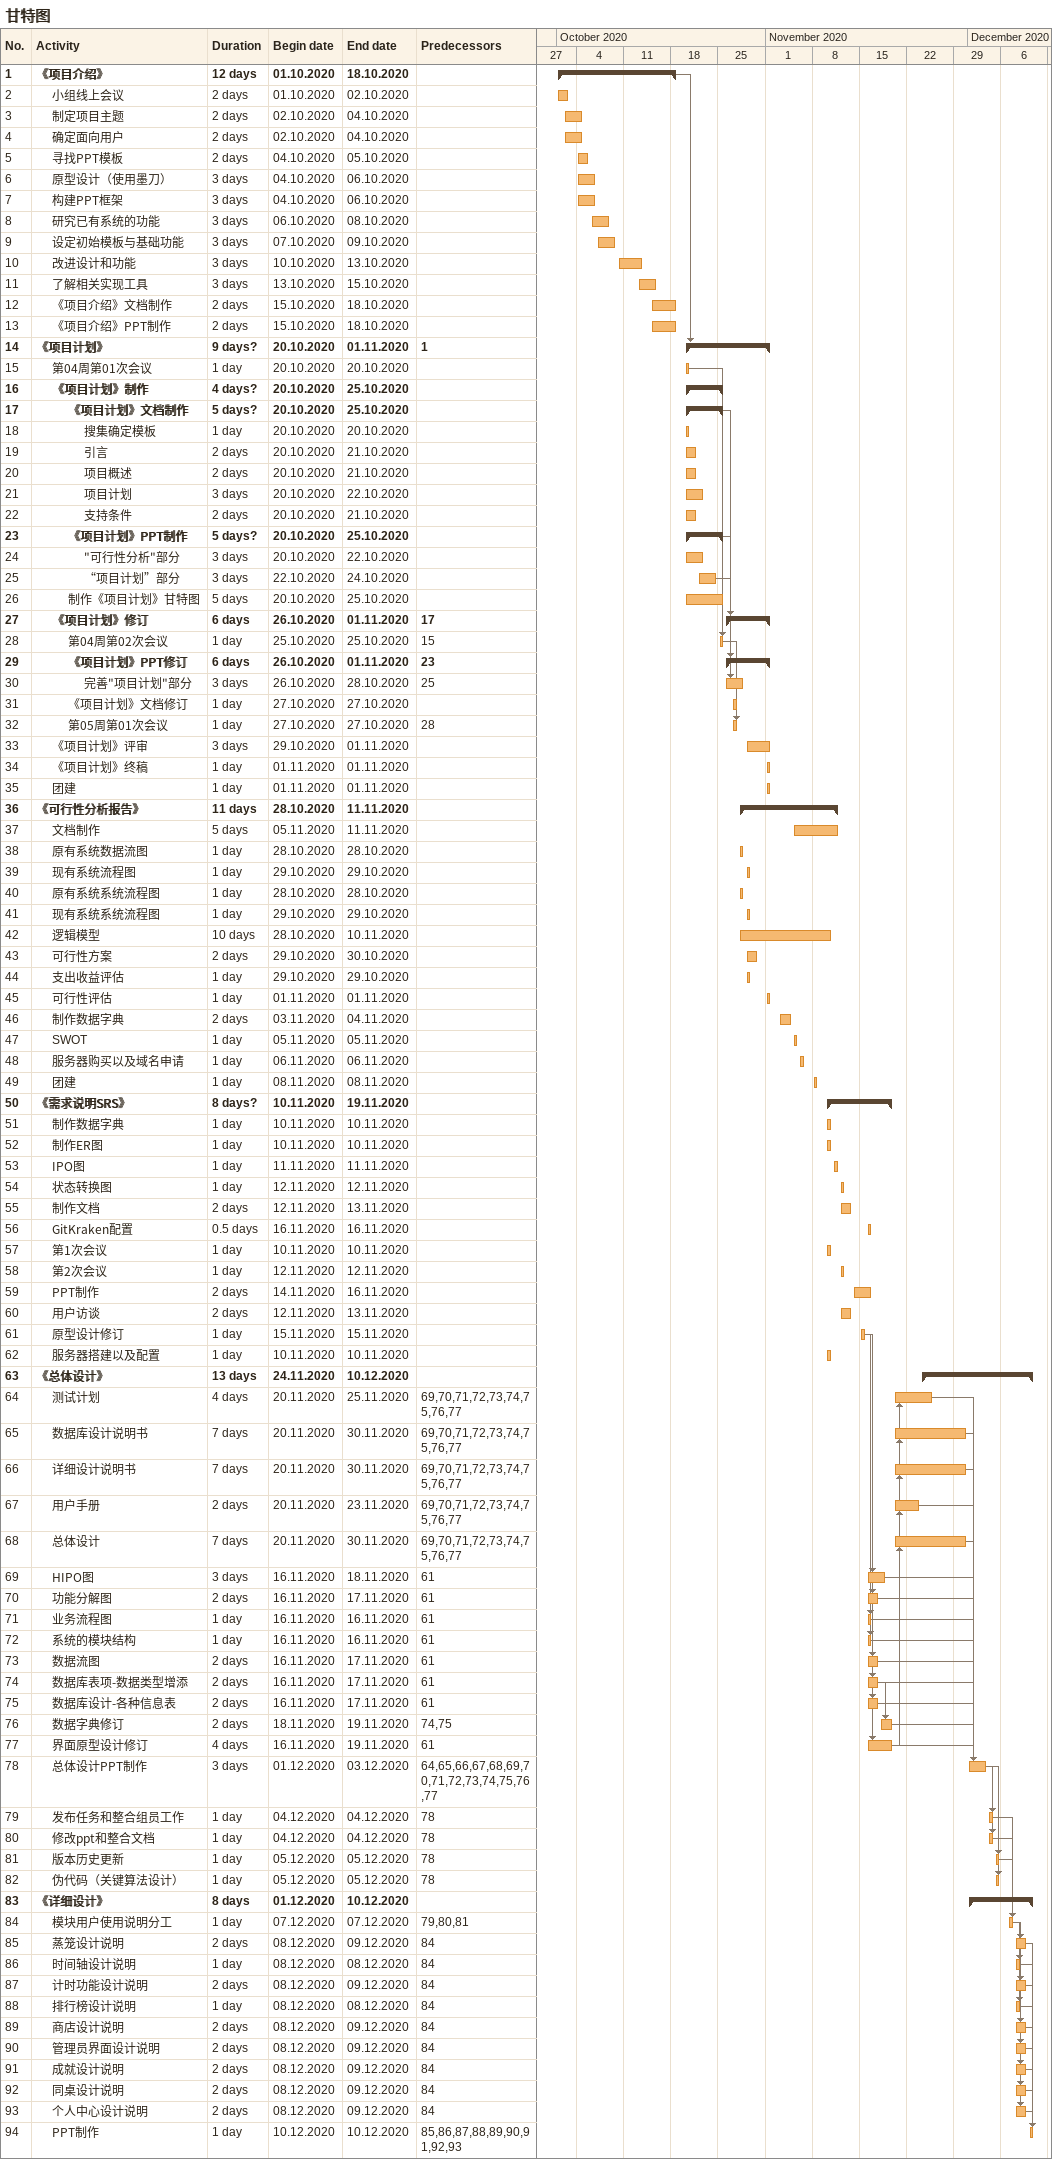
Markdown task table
甘特图

| ID | Level | Task | Duration | Start | Finish | Predecessors |
|---|---|---|---|---|---|---|
| 1 | 1 | **《项目介绍》** | 12d | 2020-10-01 | 2020-10-18 |  |
| 2 | 2 | 小组线上会议 | 2d | 2020-10-01 | 2020-10-02 |  |
| 3 | 2 | 制定项目主题 | 2d | 2020-10-02 | 2020-10-04 |  |
| 4 | 2 | 确定面向用户 | 2d | 2020-10-02 | 2020-10-04 |  |
| 5 | 2 | 寻找PPT模板 | 2d | 2020-10-04 | 2020-10-05 |  |
| 6 | 2 | 原型设计（使用墨刀） | 3d | 2020-10-04 | 2020-10-06 |  |
| 7 | 2 | 构建PPT框架 | 3d | 2020-10-04 | 2020-10-06 |  |
| 8 | 2 | 研究已有系统的功能 | 3d | 2020-10-06 | 2020-10-08 |  |
| 9 | 2 | 设定初始模板与基础功能 | 3d | 2020-10-07 | 2020-10-09 |  |
| 10 | 2 | 改进设计和功能 | 3d | 2020-10-10 | 2020-10-13 |  |
| 11 | 2 | 了解相关实现工具 | 3d | 2020-10-13 | 2020-10-15 |  |
| 12 | 2 | 《项目介绍》文档制作 | 2d | 2020-10-15 | 2020-10-18 |  |
| 13 | 2 | 《项目介绍》PPT制作 | 2d | 2020-10-15 | 2020-10-18 |  |
| 14 | 1 | **《项目计划》** | 9d? | 2020-10-20 | 2020-11-01 | 1 |
| 15 | 2 | 第04周第01次会议 | 1d | 2020-10-20 | 2020-10-20 |  |
| 16 | 2 | **《项目计划》制作** | 4d? | 2020-10-20 | 2020-10-25 |  |
| 17 | 3 | **《项目计划》文档制作** | 5d? | 2020-10-20 | 2020-10-25 |  |
| 18 | 4 | 搜集确定模板 | 1d | 2020-10-20 | 2020-10-20 |  |
| 19 | 4 | 引言 | 2d | 2020-10-20 | 2020-10-21 |  |
| 20 | 4 | 项目概述 | 2d | 2020-10-20 | 2020-10-21 |  |
| 21 | 4 | 项目计划 | 3d | 2020-10-20 | 2020-10-22 |  |
| 22 | 4 | 支持条件 | 2d | 2020-10-20 | 2020-10-21 |  |
| 23 | 3 | **《项目计划》PPT制作** | 5d? | 2020-10-20 | 2020-10-25 |  |
| 24 | 4 | "可行性分析"部分 | 3d | 2020-10-20 | 2020-10-22 |  |
| 25 | 4 | “项目计划”部分 | 3d | 2020-10-22 | 2020-10-24 |  |
| 26 | 3 | 制作《项目计划》甘特图 | 5d | 2020-10-20 | 2020-10-25 |  |
| 27 | 2 | **《项目计划》修订** | 6d | 2020-10-26 | 2020-11-01 | 17 |
| 28 | 3 | 第04周第02次会议 | 1d | 2020-10-25 | 2020-10-25 | 15 |
| 29 | 3 | **《项目计划》PPT修订** | 6d | 2020-10-26 | 2020-11-01 | 23 |
| 30 | 4 | 完善"项目计划"部分 | 3d | 2020-10-26 | 2020-10-28 | 25 |
| 31 | 3 | 《项目计划》文档修订 | 1d | 2020-10-27 | 2020-10-27 |  |
| 32 | 3 | 第05周第01次会议 | 1d | 2020-10-27 | 2020-10-27 | 28 |
| 33 | 2 | 《项目计划》评审 | 3d | 2020-10-29 | 2020-11-01 |  |
| 34 | 2 | 《项目计划》终稿 | 1d | 2020-11-01 | 2020-11-01 |  |
| 35 | 2 | 团建 | 1d | 2020-11-01 | 2020-11-01 |  |
| 36 | 1 | **《可行性分析报告》** | 11d | 2020-10-28 | 2020-11-11 |  |
| 37 | 2 | 文档制作 | 5d | 2020-11-05 | 2020-11-11 |  |
| 38 | 2 | 原有系统数据流图 | 1d | 2020-10-28 | 2020-10-28 |  |
| 39 | 2 | 现有系统流程图 | 1d | 2020-10-29 | 2020-10-29 |  |
| 40 | 2 | 原有系统系统流程图 | 1d | 2020-10-28 | 2020-10-28 |  |
| 41 | 2 | 现有系统系统流程图 | 1d | 2020-10-29 | 2020-10-29 |  |
| 42 | 2 | 逻辑模型 | 10d | 2020-10-28 | 2020-11-10 |  |
| 43 | 2 | 可行性方案 | 2d | 2020-10-29 | 2020-10-30 |  |
| 44 | 2 | 支出收益评估 | 1d | 2020-10-29 | 2020-10-29 |  |
| 45 | 2 | 可行性评估 | 1d | 2020-11-01 | 2020-11-01 |  |
| 46 | 2 | 制作数据字典 | 2d | 2020-11-03 | 2020-11-04 |  |
| 47 | 2 | SWOT | 1d | 2020-11-05 | 2020-11-05 |  |
| 48 | 2 | 服务器购买以及域名申请 | 1d | 2020-11-06 | 2020-11-06 |  |
| 49 | 2 | 团建 | 1d | 2020-11-08 | 2020-11-08 |  |
| 50 | 1 | **《需求说明SRS》** | 8d? | 2020-11-10 | 2020-11-19 |  |
| 51 | 2 | 制作数据字典 | 1d | 2020-11-10 | 2020-11-10 |  |
| 52 | 2 | 制作ER图 | 1d | 2020-11-10 | 2020-11-10 |  |
| 53 | 2 | IPO图 | 1d | 2020-11-11 | 2020-11-11 |  |
| 54 | 2 | 状态转换图 | 1d | 2020-11-12 | 2020-11-12 |  |
| 55 | 2 | 制作文档 | 2d | 2020-11-12 | 2020-11-13 |  |
| 56 | 2 | GitKraken配置 | 0.5d | 2020-11-16 | 2020-11-16 |  |
| 57 | 2 | 第1次会议 | 1d | 2020-11-10 | 2020-11-10 |  |
| 58 | 2 | 第2次会议 | 1d | 2020-11-12 | 2020-11-12 |  |
| 59 | 2 | PPT制作 | 2d | 2020-11-14 | 2020-11-16 |  |
| 60 | 2 | 用户访谈 | 2d | 2020-11-12 | 2020-11-13 |  |
| 61 | 2 | 原型设计修订 | 1d | 2020-11-15 | 2020-11-15 |  |
| 62 | 2 | 服务器搭建以及配置 | 1d | 2020-11-10 | 2020-11-10 |  |
| 63 | 1 | **《总体设计》** | 13d | 2020-11-24 | 2020-12-10 |  |
| 64 | 2 | 测试计划 | 4d | 2020-11-20 | 2020-11-25 | 69, 70, 71, 72, 73, 74, 75, 76, 77 |
| 65 | 2 | 数据库设计说明书 | 7d | 2020-11-20 | 2020-11-30 | 69, 70, 71, 72, 73, 74, 75, 76, 77 |
| 66 | 2 | 详细设计说明书 | 7d | 2020-11-20 | 2020-11-30 | 69, 70, 71, 72, 73, 74, 75, 76, 77 |
| 67 | 2 | 用户手册 | 2d | 2020-11-20 | 2020-11-23 | 69, 70, 71, 72, 73, 74, 75, 76, 77 |
| 68 | 2 | 总体设计 | 7d | 2020-11-20 | 2020-11-30 | 69, 70, 71, 72, 73, 74, 75, 76, 77 |
| 69 | 2 | HIPO图 | 3d | 2020-11-16 | 2020-11-18 | 61 |
| 70 | 2 | 功能分解图 | 2d | 2020-11-16 | 2020-11-17 | 61 |
| 71 | 2 | 业务流程图 | 1d | 2020-11-16 | 2020-11-16 | 61 |
| 72 | 2 | 系统的模块结构 | 1d | 2020-11-16 | 2020-11-16 | 61 |
| 73 | 2 | 数据流图 | 2d | 2020-11-16 | 2020-11-17 | 61 |
| 74 | 2 | 数据库表项-数据类型增添 | 2d | 2020-11-16 | 2020-11-17 | 61 |
| 75 | 2 | 数据库设计-各种信息表 | 2d | 2020-11-16 | 2020-11-17 | 61 |
| 76 | 2 | 数据字典修订 | 2d | 2020-11-18 | 2020-11-19 | 74, 75 |
| 77 | 2 | 界面原型设计修订 | 4d | 2020-11-16 | 2020-11-19 | 61 |
| 78 | 2 | 总体设计PPT制作 | 3d | 2020-12-01 | 2020-12-03 | 64, 65, 66, 67, 68, 69, 70, 71, 72, 73, 74, 75, 76, 77 |
| 79 | 2 | 发布任务和整合组员工作 | 1d | 2020-12-04 | 2020-12-04 | 78 |
| 80 | 2 | 修改ppt和整合文档 | 1d | 2020-12-04 | 2020-12-04 | 78 |
| 81 | 2 | 版本历史更新 | 1d | 2020-12-05 | 2020-12-05 | 78 |
| 82 | 2 | 伪代码（关键算法设计） | 1d | 2020-12-05 | 2020-12-05 | 78 |
| 83 | 1 | **《详细设计》** | 8d | 2020-12-01 | 2020-12-10 |  |
| 84 | 2 | 模块用户使用说明分工 | 1d | 2020-12-07 | 2020-12-07 | 79, 80, 81 |
| 85 | 2 | 蒸笼设计说明 | 2d | 2020-12-08 | 2020-12-09 | 84 |
| 86 | 2 | 时间轴设计说明 | 1d | 2020-12-08 | 2020-12-08 | 84 |
| 87 | 2 | 计时功能设计说明 | 2d | 2020-12-08 | 2020-12-09 | 84 |
| 88 | 2 | 排行榜设计说明 | 1d | 2020-12-08 | 2020-12-08 | 84 |
| 89 | 2 | 商店设计说明 | 2d | 2020-12-08 | 2020-12-09 | 84 |
| 90 | 2 | 管理员界面设计说明 | 2d | 2020-12-08 | 2020-12-09 | 84 |
| 91 | 2 | 成就设计说明 | 2d | 2020-12-08 | 2020-12-09 | 84 |
| 92 | 2 | 同桌设计说明 | 2d | 2020-12-08 | 2020-12-09 | 84 |
| 93 | 2 | 个人中心设计说明 | 2d | 2020-12-08 | 2020-12-09 | 84 |
| 94 | 2 | PPT制作 | 1d | 2020-12-10 | 2020-12-10 | 85, 86, 87, 88, 89, 90, 91, 92, 93 |
